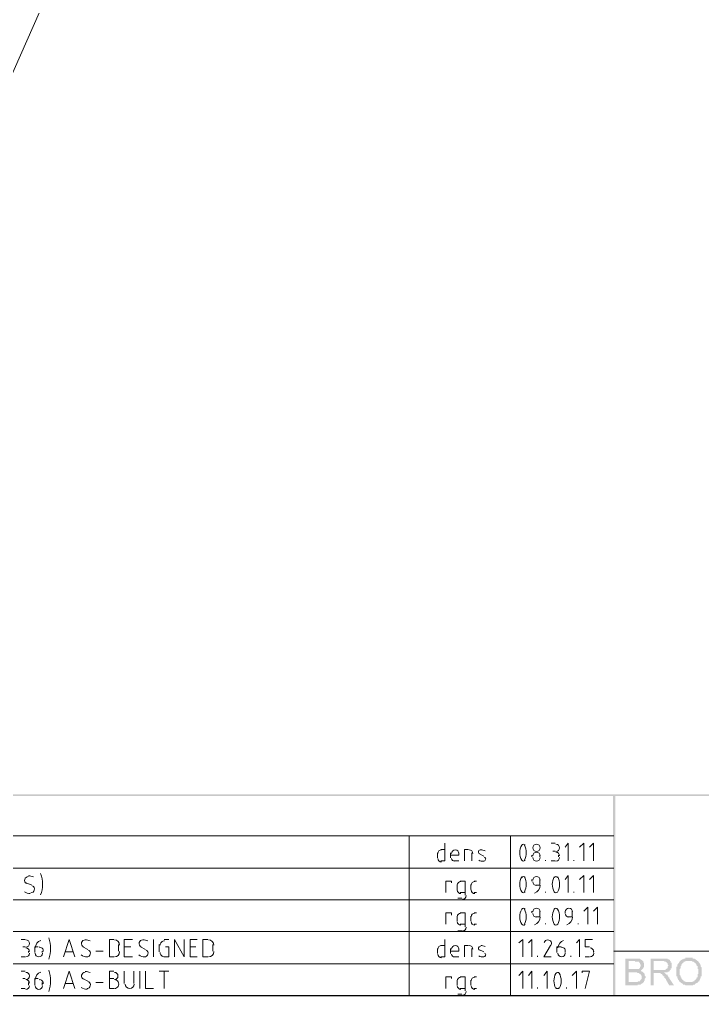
# Model space of a CAD drawing. Header units: millimetres. Extents: x 3.6 to 37.8, y 0.6 to 28.7.
# Drawn here: x 29.01 to 32.52, y 0.59 to 5.62 of the extents above; entities that cross this region are included whole.
import ezdxf

# ---------------------------------------------------------------- set-up
doc = ezdxf.new("R2010")
doc.units = ezdxf.units.MM
doc.layers.add('PDF_0', color=7, linetype='Continuous')

msp = doc.modelspace()

# ---------------------------------------------------------------- hatches: boundary and pattern name
at = {"layer": 'PDF_0', "true_color": 0x808080, "transparency": 33554559}
h = msp.add_hatch(color=8, dxfattribs=at)
h.paths.add_polyline_path([(32.1243, 0.6519), (32.1243, 0.7895), (32.1743, 0.7895), (32.1785, 0.7895), (32.1785, 0.7895), (32.1827, 0.7895), (32.1827, 0.7895), (32.1868, 0.7895), (32.1868, 0.7895), (32.191, 0.7895), (32.191, 0.7895), (32.191, 0.7895), (32.1952, 0.7895), (32.1952, 0.7895), (32.1993, 0.7895), (32.1993, 0.7853), (32.1993, 0.7853), (32.2035, 0.7853), (32.2035, 0.7853), (32.2035, 0.7853), (32.2077, 0.7812), (32.2077, 0.7812), (32.2077, 0.7812), (32.2119, 0.7812), (32.2119, 0.777), (32.2119, 0.777), (32.216, 0.777), (32.216, 0.7728), (32.216, 0.7728), (32.216, 0.7687), (32.216, 0.7687), (32.2202, 0.7687), (32.2202, 0.7645), (32.2202, 0.7645), (32.2202, 0.7603), (32.2202, 0.7603), (32.2202, 0.7562), (32.2202, 0.7562), (32.2202, 0.7562), (32.2202, 0.7562), (32.2202, 0.752), (32.2202, 0.752), (32.2202, 0.7478), (32.2202, 0.7478), (32.2202, 0.7436), (32.216, 0.7436), (32.216, 0.7395), (32.216, 0.7395), (32.216, 0.7395), (32.216, 0.7395), (32.2119, 0.7353), (32.2119, 0.7353), (32.2119, 0.7353), (32.2077, 0.7311), (32.2077, 0.7311), (32.2077, 0.7311), (32.2035, 0.727), (32.2035, 0.727), (32.1993, 0.727), (32.1993, 0.727), (32.2035, 0.727), (32.2035, 0.727), (32.2077, 0.7228), (32.2077, 0.7228), (32.2119, 0.7228), (32.2119, 0.7228), (32.2119, 0.7228), (32.216, 0.7186), (32.216, 0.7186), (32.216, 0.7186), (32.2202, 0.7145), (32.2202, 0.7145), (32.2202, 0.7145), (32.2202, 0.7145), (32.2244, 0.7103), (32.2244, 0.7103), (32.2244, 0.7061), (32.2244, 0.7061), (32.2244, 0.7061), (32.2244, 0.7019), (32.2244, 0.7019), (32.2285, 0.6978), (32.2285, 0.6978), (32.2285, 0.6936), (32.2285, 0.6936), (32.2285, 0.6894), (32.2285, 0.6894), (32.2285, 0.6894), (32.2244, 0.6853), (32.2244, 0.6853), (32.2244, 0.6811), (32.2244, 0.6811), (32.2244, 0.6769), (32.2244, 0.6769), (32.2244, 0.6769), (32.2202, 0.6728), (32.2202, 0.6728), (32.2202, 0.6686), (32.2202, 0.6686), (32.216, 0.6686), (32.216, 0.6644), (32.216, 0.6644), (32.2119, 0.6644), (32.2119, 0.6644), (32.2119, 0.6602), (32.2119, 0.6602), (32.2077, 0.6602), (32.2077, 0.6602), (32.2035, 0.6561), (32.2035, 0.6561), (32.1993, 0.6561), (32.1993, 0.6561), (32.1993, 0.6561), (32.1952, 0.6561), (32.1952, 0.6561), (32.191, 0.6561), (32.191, 0.6561), (32.191, 0.6561), (32.1868, 0.6561), (32.1868, 0.6519), (32.1827, 0.6519), (32.1827, 0.6519), (32.1785, 0.6519), (32.1785, 0.6519), (32.1743, 0.6519)], flags=0)
h.paths.add_polyline_path([(32.141, 0.7353), (32.1702, 0.7353), (32.1743, 0.7353), (32.1743, 0.7353), (32.1785, 0.7353), (32.1785, 0.7353), (32.1827, 0.7353), (32.1827, 0.7353), (32.1868, 0.7353), (32.1868, 0.7353), (32.1868, 0.7353), (32.1868, 0.7353), (32.191, 0.7353), (32.191, 0.7353), (32.1952, 0.7353), (32.1952, 0.7395), (32.1952, 0.7395), (32.1993, 0.7395), (32.1993, 0.7436), (32.1993, 0.7436), (32.1993, 0.7436), (32.1993, 0.7478), (32.2035, 0.7478), (32.2035, 0.752), (32.2035, 0.752), (32.2035, 0.752), (32.2035, 0.7562), (32.2035, 0.7562), (32.2035, 0.7603), (32.1993, 0.7603), (32.1993, 0.7645), (32.1993, 0.7645), (32.1993, 0.7645), (32.1993, 0.7687), (32.1952, 0.7687), (32.1952, 0.7687), (32.1952, 0.7728), (32.191, 0.7728), (32.191, 0.7728), (32.191, 0.7728), (32.1868, 0.7728), (32.1868, 0.7728), (32.1868, 0.7728), (32.1827, 0.7728), (32.1827, 0.7728), (32.1785, 0.7728), (32.1785, 0.7728), (32.1743, 0.7728), (32.1743, 0.777), (32.1702, 0.777), (32.1702, 0.777), (32.141, 0.777)], flags=0)
h.paths.add_polyline_path([(32.141, 0.6686), (32.1743, 0.6686), (32.1785, 0.6686), (32.1785, 0.6686), (32.1827, 0.6686), (32.1827, 0.6686), (32.1868, 0.6686), (32.1868, 0.6686), (32.1868, 0.6686), (32.191, 0.6728), (32.191, 0.6728), (32.1952, 0.6728), (32.1952, 0.6728), (32.1952, 0.6728), (32.1993, 0.6728), (32.1993, 0.6769), (32.1993, 0.6769), (32.2035, 0.6769), (32.2035, 0.6811), (32.2035, 0.6811), (32.2035, 0.6811), (32.2077, 0.6853), (32.2077, 0.6853), (32.2077, 0.6853), (32.2077, 0.6894), (32.2077, 0.6894), (32.2077, 0.6936), (32.2077, 0.6936), (32.2077, 0.6936), (32.2077, 0.6978), (32.2077, 0.6978), (32.2077, 0.7019), (32.2077, 0.7019), (32.2035, 0.7061), (32.2035, 0.7061), (32.2035, 0.7061), (32.2035, 0.7103), (32.2035, 0.7103), (32.1993, 0.7103), (32.1993, 0.7103), (32.1952, 0.7145), (32.1952, 0.7145), (32.1952, 0.7145), (32.1952, 0.7145), (32.191, 0.7145), (32.191, 0.7145), (32.1868, 0.7145), (32.1868, 0.7145), (32.1868, 0.7145), (32.1827, 0.7186), (32.1827, 0.7186), (32.1785, 0.7186), (32.1785, 0.7186), (32.1743, 0.7186), (32.1743, 0.7186), (32.141, 0.7186)], flags=0)
h = msp.add_hatch(color=8, dxfattribs=at)
h.paths.add_polyline_path([(32.2536, 0.6519), (32.2536, 0.7895), (32.3119, 0.7895), (32.3161, 0.7895), (32.3203, 0.7895), (32.3203, 0.7895), (32.3244, 0.7895), (32.3244, 0.7895), (32.3286, 0.7895), (32.3286, 0.7895), (32.3328, 0.7895), (32.3328, 0.7895), (32.3328, 0.7895), (32.337, 0.7895), (32.337, 0.7895), (32.337, 0.7895), (32.3411, 0.7895), (32.3411, 0.7895), (32.3411, 0.7853), (32.3453, 0.7853), (32.3453, 0.7853), (32.3495, 0.7853), (32.3495, 0.7812), (32.3495, 0.7812), (32.3536, 0.7812), (32.3536, 0.777), (32.3536, 0.777), (32.3578, 0.777), (32.3578, 0.7728), (32.3578, 0.7728), (32.3578, 0.7728), (32.3578, 0.7687), (32.362, 0.7687), (32.362, 0.7645), (32.362, 0.7645), (32.362, 0.7603), (32.362, 0.7603), (32.362, 0.7603), (32.362, 0.7562), (32.362, 0.7562), (32.362, 0.752), (32.362, 0.752), (32.362, 0.7478), (32.362, 0.7478), (32.362, 0.7478), (32.362, 0.7436), (32.362, 0.7436), (32.362, 0.7395), (32.3578, 0.7395), (32.3578, 0.7353), (32.3578, 0.7353), (32.3578, 0.7353), (32.3578, 0.7311), (32.3536, 0.7311), (32.3536, 0.7311), (32.3536, 0.727), (32.3536, 0.727), (32.3495, 0.727), (32.3495, 0.727), (32.3495, 0.7228), (32.3453, 0.7228), (32.3453, 0.7228), (32.3453, 0.7228), (32.3411, 0.7228), (32.3411, 0.7186), (32.337, 0.7186), (32.337, 0.7186), (32.3328, 0.7186), (32.3328, 0.7186), (32.3286, 0.7186), (32.3286, 0.7186), (32.3244, 0.7186), (32.3244, 0.7145), (32.3244, 0.7145), (32.3244, 0.7145), (32.3286, 0.7145), (32.3286, 0.7145), (32.3328, 0.7103), (32.3328, 0.7103), (32.3328, 0.7103), (32.3328, 0.7103), (32.337, 0.7061), (32.337, 0.7061), (32.337, 0.7061), (32.3411, 0.7061), (32.3411, 0.7019), (32.3411, 0.7019), (32.3453, 0.6978), (32.3453, 0.6978), (32.3453, 0.6978), (32.3453, 0.6936), (32.3495, 0.6936), (32.3495, 0.6936), (32.3495, 0.6894), (32.3745, 0.6519), (32.3495, 0.6519), (32.3328, 0.6811), (32.3328, 0.6853), (32.3286, 0.6853), (32.3286, 0.6894), (32.3286, 0.6894), (32.3244, 0.6894), (32.3244, 0.6936), (32.3244, 0.6936), (32.3244, 0.6978), (32.3203, 0.6978), (32.3203, 0.6978), (32.3203, 0.7019), (32.3203, 0.7019), (32.3161, 0.7019), (32.3161, 0.7061), (32.3161, 0.7061), (32.3119, 0.7061), (32.3119, 0.7103), (32.3119, 0.7103), (32.3119, 0.7103), (32.3078, 0.7103), (32.3078, 0.7103), (32.3036, 0.7145), (32.3036, 0.7145), (32.3036, 0.7145), (32.2994, 0.7145), (32.2994, 0.7145), (32.2953, 0.7145), (32.2953, 0.7145), (32.2911, 0.7145), (32.2911, 0.7145), (32.2702, 0.7145), (32.2702, 0.6519)], flags=0)
h.paths.add_polyline_path([(32.2702, 0.7311), (32.3078, 0.7311), (32.3119, 0.7311), (32.3161, 0.7311), (32.3161, 0.7311), (32.3203, 0.7311), (32.3203, 0.7311), (32.3244, 0.7311), (32.3244, 0.7311), (32.3244, 0.7311), (32.3286, 0.7311), (32.3286, 0.7311), (32.3286, 0.7311), (32.3328, 0.7353), (32.3328, 0.7353), (32.3328, 0.7353), (32.337, 0.7353), (32.337, 0.7395), (32.337, 0.7395), (32.3411, 0.7395), (32.3411, 0.7395), (32.3411, 0.7436), (32.3411, 0.7436), (32.3411, 0.7478), (32.3411, 0.7478), (32.3453, 0.752), (32.3453, 0.752), (32.3453, 0.752), (32.3453, 0.7562), (32.3453, 0.7562), (32.3411, 0.7603), (32.3411, 0.7603), (32.3411, 0.7645), (32.3411, 0.7645), (32.3411, 0.7645), (32.337, 0.7687), (32.337, 0.7687), (32.337, 0.7687), (32.337, 0.7687), (32.3328, 0.7728), (32.3328, 0.7728), (32.3328, 0.7728), (32.3286, 0.7728), (32.3286, 0.7728), (32.3244, 0.7728), (32.3244, 0.777), (32.3203, 0.777), (32.3203, 0.777), (32.3161, 0.777), (32.3161, 0.777), (32.3161, 0.777), (32.2702, 0.777)], flags=0)
h = msp.add_hatch(color=8, dxfattribs=at)
h.paths.add_polyline_path([(32.387, 0.7186), (32.387, 0.7228), (32.387, 0.727), (32.387, 0.727), (32.387, 0.7311), (32.387, 0.7311), (32.387, 0.7353), (32.387, 0.7353), (32.387, 0.7353), (32.387, 0.7395), (32.387, 0.7395), (32.387, 0.7436), (32.387, 0.7436), (32.387, 0.7478), (32.3912, 0.7478), (32.3912, 0.752), (32.3912, 0.752), (32.3912, 0.752), (32.3912, 0.7562), (32.3912, 0.7562), (32.3912, 0.7603), (32.3953, 0.7603), (32.3953, 0.7603), (32.3953, 0.7645), (32.3953, 0.7645), (32.3995, 0.7645), (32.3995, 0.7687), (32.3995, 0.7687), (32.3995, 0.7687), (32.4037, 0.7728), (32.4037, 0.7728), (32.4037, 0.7728), (32.4037, 0.777), (32.4078, 0.777), (32.4078, 0.777), (32.4078, 0.7812), (32.412, 0.7812), (32.412, 0.7812), (32.412, 0.7812), (32.4162, 0.7853), (32.4162, 0.7853), (32.4204, 0.7853), (32.4204, 0.7853), (32.4204, 0.7853), (32.4245, 0.7895), (32.4245, 0.7895), (32.4287, 0.7895), (32.4287, 0.7895), (32.4287, 0.7895), (32.4329, 0.7895), (32.4329, 0.7937), (32.437, 0.7937), (32.437, 0.7937), (32.4412, 0.7937), (32.4412, 0.7937), (32.4412, 0.7937), (32.4454, 0.7937), (32.4454, 0.7937), (32.4495, 0.7937), (32.4495, 0.7937), (32.4495, 0.7937), (32.4537, 0.7937), (32.4537, 0.7937), (32.4579, 0.7937), (32.4579, 0.7937), (32.4621, 0.7937), (32.4621, 0.7937), (32.4662, 0.7937), (32.4662, 0.7937), (32.4704, 0.7937), (32.4704, 0.7895), (32.4704, 0.7895), (32.4746, 0.7895), (32.4746, 0.7895), (32.4787, 0.7895), (32.4787, 0.7895), (32.4829, 0.7853), (32.4829, 0.7853), (32.4829, 0.7853), (32.4871, 0.7853), (32.4871, 0.7853), (32.4871, 0.7812), (32.4912, 0.7812), (32.4912, 0.7812), (32.4954, 0.777), (32.4954, 0.777), (32.4954, 0.777), (32.4996, 0.777), (32.4996, 0.7728), (32.4996, 0.7728), (32.4996, 0.7728), (32.5038, 0.7687), (32.5038, 0.7687), (32.5038, 0.7645), (32.5079, 0.7645), (32.5079, 0.7645), (32.5079, 0.7603), (32.5079, 0.7603), (32.5079, 0.7603), (32.5121, 0.7562), (32.5121, 0.7562), (32.5121, 0.7562), (32.5121, 0.752), (32.5121, 0.752), (32.5121, 0.7478), (32.5121, 0.7478), (32.5163, 0.7436), (32.5163, 0.7436), (32.5163, 0.7436), (32.5163, 0.7395), (32.5163, 0.7395), (32.5163, 0.7353), (32.5163, 0.7353), (32.5163, 0.7311), (32.5163, 0.7311), (32.5163, 0.727), (32.5163, 0.727), (32.5163, 0.7228), (32.5163, 0.7228), (32.5163, 0.7186), (32.5163, 0.7186), (32.5163, 0.7145), (32.5163, 0.7145), (32.5163, 0.7103), (32.5163, 0.7103), (32.5163, 0.7061), (32.5163, 0.7061), (32.5163, 0.7061), (32.5163, 0.702), (32.5163, 0.702), (32.5163, 0.6978), (32.5121, 0.6978), (32.5121, 0.6936), (32.5121, 0.6936), (32.5121, 0.6936), (32.5121, 0.6894), (32.5121, 0.6894), (32.5079, 0.6853), (32.5079, 0.6853), (32.5079, 0.6853), (32.5079, 0.6811), (32.5079, 0.6811), (32.5079, 0.6811), (32.5038, 0.6769), (32.5038, 0.6769), (32.5038, 0.6728), (32.4996, 0.6728), (32.4996, 0.6728), (32.4996, 0.6686), (32.4996, 0.6686), (32.4954, 0.6686), (32.4954, 0.6686), (32.4954, 0.6644), (32.4912, 0.6644), (32.4912, 0.6644), (32.4871, 0.6603), (32.4871, 0.6603), (32.4871, 0.6603), (32.4829, 0.6603), (32.4829, 0.6603), (32.4829, 0.6561), (32.4787, 0.6561), (32.4787, 0.6561), (32.4746, 0.6561), (32.4746, 0.6561), (32.4746, 0.6561), (32.4704, 0.6519), (32.4704, 0.6519), (32.4662, 0.6519), (32.4662, 0.6519), (32.4621, 0.6519), (32.4621, 0.6519), (32.4579, 0.6519), (32.4579, 0.6519), (32.4537, 0.6519), (32.4537, 0.6519), (32.4537, 0.6519), (32.4495, 0.6519), (32.4495, 0.6519), (32.4454, 0.6519), (32.4454, 0.6519), (32.4454, 0.6519), (32.4412, 0.6519), (32.4412, 0.6519), (32.437, 0.6519), (32.437, 0.6519), (32.4329, 0.6519), (32.4329, 0.6519), (32.4287, 0.6561), (32.4287, 0.6561), (32.4287, 0.6561), (32.4245, 0.6561), (32.4245, 0.6561), (32.4204, 0.6561), (32.4204, 0.6603), (32.4204, 0.6603), (32.4162, 0.6603), (32.4162, 0.6603), (32.4162, 0.6603), (32.412, 0.6644), (32.412, 0.6644), (32.412, 0.6644), (32.4078, 0.6644), (32.4078, 0.6686), (32.4078, 0.6686), (32.4037, 0.6686), (32.4037, 0.6728), (32.4037, 0.6728), (32.3995, 0.6728), (32.3995, 0.6769), (32.3995, 0.6769), (32.3995, 0.6769), (32.3953, 0.6811), (32.3953, 0.6811), (32.3953, 0.6853), (32.3953, 0.6853), (32.3953, 0.6853), (32.3912, 0.6894), (32.3912, 0.6894), (32.3912, 0.6894), (32.3912, 0.6936), (32.3912, 0.6936), (32.3912, 0.6978), (32.387, 0.6978), (32.387, 0.702), (32.387, 0.702), (32.387, 0.7061), (32.387, 0.7061), (32.387, 0.7061), (32.387, 0.7103), (32.387, 0.7103), (32.387, 0.7145), (32.387, 0.7145), (32.387, 0.7186), (32.387, 0.7186), (32.387, 0.7186)], flags=0)
h.paths.add_polyline_path([(32.4037, 0.7186), (32.4037, 0.7186), (32.4037, 0.7145), (32.4037, 0.7145), (32.4037, 0.7103), (32.4037, 0.7103), (32.4037, 0.7061), (32.4037, 0.7061), (32.4078, 0.702), (32.4078, 0.702), (32.4078, 0.702), (32.4078, 0.6978), (32.4078, 0.6978), (32.4078, 0.6936), (32.4078, 0.6936), (32.412, 0.6936), (32.412, 0.6894), (32.412, 0.6894), (32.412, 0.6853), (32.412, 0.6853), (32.4162, 0.6853), (32.4162, 0.6811), (32.4162, 0.6811), (32.4162, 0.6811), (32.4204, 0.6811), (32.4204, 0.6769), (32.4204, 0.6769), (32.4245, 0.6769), (32.4245, 0.6728), (32.4245, 0.6728), (32.4287, 0.6728), (32.4287, 0.6728), (32.4329, 0.6728), (32.4329, 0.6686), (32.4329, 0.6686), (32.437, 0.6686), (32.437, 0.6686), (32.4412, 0.6686), (32.4412, 0.6686), (32.4454, 0.6686), (32.4454, 0.6686), (32.4454, 0.6686), (32.4495, 0.6686), (32.4495, 0.6686), (32.4495, 0.6686), (32.4537, 0.6686), (32.4537, 0.6686), (32.4579, 0.6686), (32.4579, 0.6686), (32.4621, 0.6686), (32.4621, 0.6686), (32.4662, 0.6686), (32.4662, 0.6686), (32.4662, 0.6686), (32.4704, 0.6686), (32.4704, 0.6728), (32.4746, 0.6728), (32.4746, 0.6728), (32.4746, 0.6728), (32.4787, 0.6728), (32.4787, 0.6769), (32.4787, 0.6769), (32.4829, 0.6769), (32.4829, 0.6811), (32.4829, 0.6811), (32.4871, 0.6811), (32.4871, 0.6811), (32.4871, 0.6853), (32.4871, 0.6853), (32.4912, 0.6853), (32.4912, 0.6894), (32.4912, 0.6894), (32.4912, 0.6894), (32.4912, 0.6936), (32.4954, 0.6936), (32.4954, 0.6978), (32.4954, 0.6978), (32.4954, 0.6978), (32.4954, 0.702), (32.4954, 0.702), (32.4954, 0.7061), (32.4954, 0.7061), (32.4954, 0.7103), (32.4996, 0.7103), (32.4996, 0.7145), (32.4996, 0.7145), (32.4996, 0.7186), (32.4996, 0.7186), (32.4996, 0.7228), (32.4996, 0.7228), (32.4996, 0.7228), (32.4996, 0.727), (32.4996, 0.727), (32.4996, 0.7311), (32.4996, 0.7311), (32.4996, 0.7353), (32.4954, 0.7353), (32.4954, 0.7395), (32.4954, 0.7395), (32.4954, 0.7436), (32.4954, 0.7436), (32.4954, 0.7436), (32.4954, 0.7478), (32.4954, 0.7478), (32.4954, 0.752), (32.4912, 0.752), (32.4912, 0.752), (32.4912, 0.7562), (32.4912, 0.7562), (32.4871, 0.7603), (32.4871, 0.7603), (32.4871, 0.7603), (32.4871, 0.7645), (32.4829, 0.7645), (32.4829, 0.7645), (32.4829, 0.7687), (32.4787, 0.7687), (32.4787, 0.7687), (32.4787, 0.7687), (32.4746, 0.7728), (32.4746, 0.7728), (32.4746, 0.7728), (32.4704, 0.7728), (32.4704, 0.7728), (32.4662, 0.777), (32.4662, 0.777), (32.4662, 0.777), (32.4621, 0.777), (32.4621, 0.777), (32.4579, 0.777), (32.4579, 0.777), (32.4537, 0.777), (32.4537, 0.777), (32.4495, 0.777), (32.4495, 0.777), (32.4495, 0.777), (32.4454, 0.777), (32.4454, 0.777), (32.4412, 0.777), (32.4412, 0.777), (32.437, 0.777), (32.437, 0.777), (32.4329, 0.777), (32.4329, 0.7728), (32.4329, 0.7728), (32.4287, 0.7728), (32.4287, 0.7728), (32.4245, 0.7728), (32.4245, 0.7687), (32.4245, 0.7687), (32.4204, 0.7687), (32.4204, 0.7687), (32.4204, 0.7645), (32.4204, 0.7645), (32.4162, 0.7645), (32.4162, 0.7645), (32.4162, 0.7603), (32.4162, 0.7603), (32.412, 0.7603), (32.412, 0.7562), (32.412, 0.7562), (32.412, 0.7562), (32.412, 0.752), (32.4078, 0.752), (32.4078, 0.7478), (32.4078, 0.7478), (32.4078, 0.7478), (32.4078, 0.7436), (32.4078, 0.7436), (32.4078, 0.7395), (32.4078, 0.7395), (32.4037, 0.7353), (32.4037, 0.7353), (32.4037, 0.7311), (32.4037, 0.7311), (32.4037, 0.727), (32.4037, 0.727), (32.4037, 0.7228), (32.4037, 0.7228), (32.4037, 0.7186)], flags=0)

# ---------------------------------------------------------------- linework, layer by layer
at = {"layer": 'PDF_0', "lineweight": 0, "const_width": 0.00834}
msp.add_lwpolyline([(37.7648, 0.5988), (37.7648, 28.6993), (3.5681, 28.6993), (3.5681, 0.5988)], close=True, dxfattribs=at)
at = {"layer": 'PDF_0', "lineweight": 9}
for points in [[(14.7098, 27.5318), (24.7091, 25.2175), (24.413, 23.9499), (24.6757, 23.4537), (24.5131, 22.7573), (24.9176, 22.6614), (24.5465, 21.4814), (25.6223, 21.0644), (25.9684, 20.7808), (27.161, 20.318), (32.8945, 20.539), (35.1337, 19.509), (32.6443, 14.1091), (32.6568, 13.6713), (27.407, 1.7914), (26.3937, 2.2251), (25.8725, 2.0791), (24.2588, 2.7672), (24.0419, 6.2865), (22.7034, 6.5826), (22.9036, 8.4465), (13.9217, 10.277)], [(31.1974, 1.3828), (31.1974, 1.291), (31.1765, 1.291)], [(31.7436, 1.3828), (31.7644, 1.3828)], [(31.8312, 1.291), (31.8312, 1.3828), (31.8145, 1.3619)], [(31.9104, 1.291), (31.9104, 1.3828), (31.8895, 1.3619)], [(31.9604, 1.291), (31.9604, 1.3828), (31.9396, 1.3619)], [(31.1598, 1.3077), (31.1598, 1.3327)], [(31.1765, 1.3494), (31.1974, 1.3494)], [(31.2265, 1.3077), (31.2265, 1.3327)], [(31.2682, 1.3327), (31.2682, 1.3202), (31.2265, 1.3202)], [(31.2974, 1.291), (31.2974, 1.3494), (31.3183, 1.3494)], [(31.335, 1.3327), (31.335, 1.291)], [(31.3725, 1.3286), (31.3975, 1.3161)], [(31.6435, 1.3119), (31.6435, 1.3202)], [(31.6852, 1.3202), (31.6852, 1.3119)], [(31.7644, 1.3411), (31.7519, 1.3411)], [(31.7811, 1.3202), (31.7811, 1.3119)], [(31.2682, 1.291), (31.2432, 1.291)], [(31.7144, 1.291), (31.7144, 1.2952)], [(31.7644, 1.291), (31.7436, 1.291)], [(31.8604, 1.291), (31.8604, 1.2952)], [(31.8312, 1.1284), (31.8312, 1.216), (31.8145, 1.1951)], [(31.9104, 1.1284), (31.9104, 1.216), (31.8895, 1.1951)], [(31.9604, 1.1284), (31.9604, 1.216), (31.9396, 1.1951)], [(29.0457, 1.1785), (29.0749, 1.1659)], [(31.2015, 1.1284), (31.2015, 1.1868), (31.2307, 1.1868), (31.2307, 1.1785)], [(31.2599, 1.1701), (31.2599, 1.1451)], [(31.3016, 1.1159), (31.3016, 1.1868), (31.2766, 1.1868)], [(31.3308, 1.1451), (31.3308, 1.1701)], [(31.3475, 1.1868), (31.36, 1.1868)], [(31.6435, 1.1951), (31.6435, 1.1868)], [(31.6644, 1.1659), (31.6852, 1.1659)], [(31.6852, 1.1701), (31.6852, 1.1951)], [(31.2766, 1.1284), (31.3016, 1.1284)], [(31.36, 1.1284), (31.3475, 1.1284)], [(31.7144, 1.1284), (31.7144, 1.1326)], [(31.8604, 1.1284), (31.8604, 1.1326)], [(31.2641, 1.0992), (31.2849, 1.0992)], [(31.2015, 0.9658), (31.2015, 1.0242), (31.2307, 1.0242), (31.2307, 1.0117)], [(31.2599, 1.0075), (31.2599, 0.9825)], [(31.3016, 0.9533), (31.3016, 1.0242), (31.2766, 1.0242)], [(31.3308, 0.9825), (31.3308, 1.0075)], [(31.3475, 1.0242), (31.36, 1.0242)], [(31.6435, 1.0325), (31.6435, 1.0242)], [(31.6852, 1.0075), (31.6852, 1.0325)], [(31.8145, 1.0325), (31.8145, 1.0242)], [(31.852, 1.0075), (31.852, 1.0325)], [(31.9312, 0.9658), (31.9312, 1.0534), (31.9104, 1.0325)], [(31.9813, 0.9658), (31.9813, 1.0534), (31.9604, 1.0325)], [(31.2766, 0.9658), (31.3016, 0.9658)], [(31.36, 0.9658), (31.3475, 0.9658)], [(31.6644, 1.0033), (31.6852, 1.0033)], [(31.7144, 0.9658), (31.7144, 0.97)], [(31.8312, 1.0033), (31.852, 1.0033)], [(31.8812, 0.9658), (31.8812, 0.97)], [(31.2641, 0.9324), (31.2849, 0.9324)], [(29.0207, 0.8866), (29.0415, 0.8866)], [(29.2375, 0.799), (29.2667, 0.8866), (29.2959, 0.799)], [(29.4961, 0.8866), (29.4752, 0.8866), (29.4752, 0.799), (29.4961, 0.799)], [(29.5211, 0.8282), (29.5211, 0.8615)], [(29.592, 0.799), (29.5503, 0.799), (29.5503, 0.8866), (29.592, 0.8866)], [(29.7004, 0.799), (29.7004, 0.8866)], [(29.7296, 0.824), (29.7296, 0.8615)], [(29.7546, 0.8866), (29.7796, 0.8866)], [(29.8088, 0.799), (29.8088, 0.8866), (29.8588, 0.799), (29.8588, 0.8866)], [(29.9256, 0.799), (29.888, 0.799), (29.888, 0.8866), (29.9256, 0.8866)], [(29.9798, 0.8866), (29.9547, 0.8866), (29.9547, 0.799), (29.9798, 0.799)], [(30.0048, 0.8282), (30.0048, 0.8615)], [(31.1974, 0.8866), (31.1974, 0.799), (31.1765, 0.799)], [(31.1765, 0.8574), (31.1974, 0.8574)], [(31.2974, 0.799), (31.2974, 0.8574), (31.3183, 0.8574)], [(31.5977, 0.799), (31.5977, 0.8866), (31.5768, 0.8699)], [(31.6435, 0.799), (31.6435, 0.8866), (31.6268, 0.8699)], [(31.7394, 0.8574), (31.7061, 0.799), (31.7436, 0.799)], [(31.8895, 0.799), (31.8895, 0.8866), (31.8729, 0.8699)], [(31.9396, 0.849), (31.9187, 0.849), (31.9187, 0.8866), (31.9563, 0.8866)], [(29.0415, 0.849), (29.029, 0.849)], [(29.0582, 0.8282), (29.0582, 0.8198)], [(29.1083, 0.849), (29.0916, 0.849), (29.0916, 0.8198)], [(29.1291, 0.8198), (29.1291, 0.8282)], [(29.2876, 0.824), (29.2459, 0.824)], [(29.3376, 0.849), (29.3626, 0.8365)], [(29.4043, 0.8282), (29.4419, 0.8282)], [(29.5836, 0.849), (29.5503, 0.849)], [(29.6337, 0.849), (29.6587, 0.8365)], [(29.7629, 0.849), (29.7796, 0.849), (29.7796, 0.799), (29.7546, 0.799)], [(29.9172, 0.849), (29.888, 0.849)], [(31.1598, 0.8157), (31.1598, 0.8407)], [(31.2265, 0.8157), (31.2265, 0.8407)], [(31.2682, 0.8407), (31.2682, 0.8282), (31.2265, 0.8282)], [(31.335, 0.8407), (31.335, 0.799)], [(31.3725, 0.8365), (31.3975, 0.824)], [(31.7936, 0.849), (31.7728, 0.849), (31.7728, 0.8198)], [(31.8145, 0.8198), (31.8145, 0.8282)], [(31.9604, 0.8198), (31.9604, 0.8282)], [(29.0415, 0.799), (29.0207, 0.799)], [(31.2682, 0.799), (31.2432, 0.799)], [(31.6727, 0.799), (31.6727, 0.8032)], [(31.8437, 0.799), (31.8437, 0.8032)], [(31.9187, 0.799), (31.9396, 0.799)], [(29.0207, 0.7239), (29.0415, 0.7239)], [(29.2375, 0.6364), (29.2667, 0.7239), (29.2959, 0.6364)], [(29.4961, 0.7239), (29.4752, 0.7239), (29.4752, 0.6364), (29.4961, 0.6364)], [(29.5503, 0.7239), (29.5503, 0.6614)], [(29.6003, 0.6614), (29.6003, 0.7239)], [(29.6295, 0.6364), (29.6295, 0.7239)], [(29.6587, 0.7239), (29.6587, 0.6364), (29.7004, 0.6364)], [(29.7296, 0.7239), (29.7796, 0.7239)], [(29.7546, 0.6364), (29.7546, 0.7239)], [(31.5977, 0.6364), (31.5977, 0.7239), (31.5768, 0.7031)], [(31.6435, 0.6364), (31.6435, 0.7239), (31.6268, 0.7031)], [(31.7227, 0.6364), (31.7227, 0.7239), (31.7061, 0.7031)], [(31.8729, 0.6364), (31.8729, 0.7239), (31.852, 0.7031)], [(31.9187, 0.6364), (31.9396, 0.7239), (31.9021, 0.7239), (31.9021, 0.7156)], [(29.0415, 0.6864), (29.029, 0.6864)], [(29.0582, 0.6656), (29.0582, 0.6531)], [(29.1083, 0.6864), (29.0916, 0.6864), (29.0916, 0.6531)], [(29.1291, 0.6531), (29.1291, 0.6656)], [(29.2876, 0.6614), (29.2459, 0.6614)], [(29.3376, 0.6864), (29.3626, 0.6739)], [(29.4043, 0.6656), (29.4419, 0.6656)], [(29.4961, 0.6864), (29.4752, 0.6864)], [(31.2015, 0.6364), (31.2015, 0.6947), (31.2307, 0.6947), (31.2307, 0.6864)], [(31.2599, 0.6781), (31.2599, 0.6531)], [(31.3016, 0.6239), (31.3016, 0.6947), (31.2766, 0.6947)], [(31.3308, 0.6531), (31.3308, 0.6781)], [(31.3475, 0.6947), (31.36, 0.6947)], [(29.0415, 0.6364), (29.0207, 0.6364)], [(31.2641, 0.6072), (31.2849, 0.6072)], [(31.2766, 0.6364), (31.3016, 0.6364)], [(31.36, 0.6364), (31.3475, 0.6364)], [(31.6727, 0.6364), (31.6727, 0.6405)], [(31.8228, 0.6364), (31.8228, 0.6405)]]:
    msp.add_lwpolyline(points, dxfattribs=at)
at = {"layer": 'PDF_0', "color": 8, "lineweight": 0, "true_color": 0x808080}
for points in [[(26.3645, 1.4203), (32.0647, 1.4203)], [(31.0139, 1.4203), (31.0139, 0.5988)], [(31.5351, 1.4203), (31.5351, 0.5988)], [(26.3645, 1.2535), (32.0647, 1.2535)], [(26.3645, 1.0909), (32.0647, 1.0909)], [(26.3645, 0.9283), (32.0647, 0.9283)], [(32.0647, 0.8282), (37.7648, 0.8282)], [(26.3645, 0.7615), (32.0647, 0.7615)]]:
    msp.add_lwpolyline(points, dxfattribs=at)
at = {"layer": 'PDF_0', "lineweight": 9}
for points in [[(31.6093, 1.3733, 0.503957), (31.5919, 1.3722, 0.251965), (31.5919, 1.2952, 0.503957), (31.6093, 1.2941)], [(31.4039, 1.3434, 0.094476), (31.3818, 1.3483, 0.787413), (31.3747, 1.3289)], [(31.3711, 1.2949, 0.141729), (31.3967, 1.2899, 0.787414), (31.4013, 1.3097)], [(31.5919, 1.2096, 0.251965), (31.5919, 1.1325, 0.503957), (31.6093, 1.1315)], [(31.7587, 1.2096, 0.251965), (31.7587, 1.1325, 0.503957), (31.7761, 1.1315, 0.251965), (31.7768, 1.2096)], [(31.6093, 1.0438, 0.503957), (31.5919, 1.0428, 0.251965), (31.5919, 0.9657, 0.503957), (31.6093, 0.9647)], [(29.375, 0.8804, 0.094476), (29.3498, 0.8854, 0.787412), (29.3407, 0.8499)], [(29.6711, 0.8804, 0.094476), (29.6458, 0.8854, 0.787412), (29.6367, 0.8499)], [(31.742, 0.8567, 0.590549), (31.7262, 0.8854, 0.338563), (31.708, 0.8717)], [(31.3711, 0.8029, 0.141729), (31.3967, 0.7979, 0.787414), (31.4013, 0.8176)], [(29.0635, 0.6623, 0.414213), (29.0447, 0.6811, 1), (29.0447, 0.7186)], [(29.4993, 0.6352, 1.000001), (29.4993, 0.6811, 1), (29.4993, 0.7186)], [(31.7851, 0.6363, 0.251965), (31.7845, 0.7144, 0.503957), (31.767, 0.7134, 0.251965), (31.767, 0.6363)]]:
    msp.add_lwpolyline(points, format="xyb", dxfattribs=at)
msp.add_lwpolyline([(31.7768, 0.9657, 0.251965), (31.7761, 1.0438, 0.503957), (31.7587, 1.0428, 0.251965), (31.7587, 0.9657, 0.503957)], format="xyb", close=True, dxfattribs=at)
msp.add_circle((31.6677, 1.3587), 0.0188, dxfattribs=at)
for centre, radius, start, end in [((31.5342, 1.3337), 0.0813, 331.7157, 28.2843), ((31.7678, 1.3587), 0.0188, 270, 90), ((31.1798, 1.3295), 0.0188, 90, 180), ((31.2507, 1.3295), 0.0188, 0, 180), ((31.3216, 1.3295), 0.0188, 0, 90), ((31.6677, 1.317), 0.0188, 0, 180), ((31.6677, 1.3087), 0.0188, 180, 360), ((31.7678, 1.317), 0.0188, 0, 90), ((31.7678, 1.3087), 0.0188, 270, 360), ((31.1798, 1.3045), 0.0188, 180, 270), ((31.2465, 1.3045), 0.0146, 179.9999, 270.0001), ((29.0573, 1.1919), 0.0188, 90.2417, 243.111), ((29.0573, 1.1461), 0.0688, 67.8955, 89.4837), ((28.9739, 1.1711), 0.1564, 339.4721, 20.5279), ((31.601, 1.2003), 0.0104, 36.5077, 143.4923), ((31.5342, 1.1711), 0.0813, 331.7157, 28.2843), ((31.6677, 1.1919), 0.0188, 0, 180), ((31.7678, 1.2003), 0.0104, 36.5077, 143.4923), ((29.0698, 1.1461), 0.0188, 270.2417, 63.111), ((31.2799, 1.1669), 0.0188, 90, 180), ((31.3508, 1.1669), 0.0188, 90, 180), ((31.6677, 1.1836), 0.0188, 180, 270), ((31.6427, 1.1669), 0.0438, 289.0008, 360), ((29.0698, 1.1794), 0.0563, 235.4316, 267.6984), ((31.2799, 1.1419), 0.0188, 180, 270), ((31.2882, 1.1127), 0.0188, 270, 360), ((31.3508, 1.1419), 0.0188, 180, 270), ((31.2799, 1.0043), 0.0188, 90, 180), ((31.3508, 1.0043), 0.0188, 90, 180), ((31.5342, 1.0043), 0.0813, 331.7157, 28.2843), ((31.6677, 1.0293), 0.0188, 0, 180), ((31.6677, 1.021), 0.0188, 180, 270), ((31.6427, 1.0043), 0.0438, 289.0008, 360), ((31.8345, 1.0293), 0.0188, 0, 180), ((31.8345, 1.021), 0.0188, 180, 270), ((31.8095, 1.0043), 0.0438, 289.0008, 360), ((31.2799, 0.9793), 0.0188, 180, 270), ((31.3508, 0.9793), 0.0188, 180, 270), ((31.2882, 0.9501), 0.0188, 270, 360), ((29.0447, 0.8667), 0.0188, 270, 90), ((29.1365, 0.8416), 0.0438, 109.8138, 176.4459), ((29.0156, 0.8416), 0.1564, 339.4721, 20.5279), ((29.4993, 0.8583), 0.0271, 0, 90), ((29.7578, 0.8583), 0.0229, 89.9999, 180.0001), ((29.983, 0.8583), 0.0271, 0, 90), ((31.1798, 0.8375), 0.0188, 90, 180), ((31.2507, 0.8375), 0.0188, 0, 180), ((31.3216, 0.8375), 0.0188, 0, 90), ((31.3799, 0.7958), 0.0605, 66.6759, 88.2641), ((31.822, 0.8416), 0.0438, 109.8138, 176.4459), ((29.0447, 0.825), 0.0188, 0, 90), ((29.0447, 0.8166), 0.0188, 270, 360), ((29.1115, 0.8166), 0.0188, 180, 360), ((29.1156, 0.8291), 0.0188, 352.2324, 97.7676), ((29.3617, 0.8542), 0.0563, 235.4316, 267.6984), ((29.3575, 0.8166), 0.0188, 270.2417, 63.111), ((29.4993, 0.825), 0.0271, 270, 360), ((29.6577, 0.8542), 0.0563, 235.4316, 267.6984), ((29.6536, 0.8166), 0.0188, 270.2417, 63.111), ((29.7578, 0.8208), 0.0229, 179.9999, 270.0001), ((29.983, 0.825), 0.0271, 270, 360), ((31.1798, 0.8125), 0.0188, 180, 270), ((31.2465, 0.8125), 0.0146, 179.9999, 270.0001), ((31.3799, 0.8416), 0.0104, 87.0391, 239.9085), ((31.7969, 0.8166), 0.0188, 180, 360), ((31.7969, 0.8291), 0.0188, 352.2324, 97.7676), ((31.9429, 0.825), 0.0188, 0, 90), ((31.9429, 0.8166), 0.0188, 270, 360), ((29.1365, 0.679), 0.0438, 109.8138, 176.4459), ((29.0156, 0.6748), 0.1564, 339.4721, 20.5279), ((29.3492, 0.6999), 0.0188, 90.2417, 243.111), ((29.3492, 0.654), 0.0688, 67.8955, 89.4837), ((29.1156, 0.6623), 0.0188, 352.2324, 97.7676), ((29.3575, 0.654), 0.0188, 270.2417, 63.111), ((29.5785, 0.6582), 0.0229, 179.9999, 359.9999), ((31.2799, 0.6748), 0.0188, 90, 180), ((31.3508, 0.6748), 0.0188, 90, 180), ((29.0447, 0.6498), 0.0188, 270, 360), ((29.1115, 0.6498), 0.0188, 180, 360), ((29.3617, 0.6874), 0.0563, 235.4316, 267.6984), ((31.2799, 0.6498), 0.0188, 180, 270), ((31.2882, 0.6206), 0.0188, 270, 360), ((31.3508, 0.6498), 0.0188, 180, 270), ((31.7761, 0.6457), 0.0104, 216.5077, 323.4923)]:
    msp.add_arc(centre, radius, start, end, dxfattribs=at)
at = {"layer": 'PDF_0', "transparency": 33554559}
for points in [[(3.5681, 1.633), (3.5681, 1.6246), (37.7648, 1.633)], [(3.5681, 1.6246), (37.7648, 1.633), (37.7648, 1.6246)], [(32.073, 1.6288), (32.0605, 1.6288), (32.073, 0.5988)], [(32.0605, 1.6288), (32.073, 0.5988), (32.0605, 0.5988)]]:
    msp.add_solid(points, dxfattribs=at)

doc.saveas('drawing.dxf')
